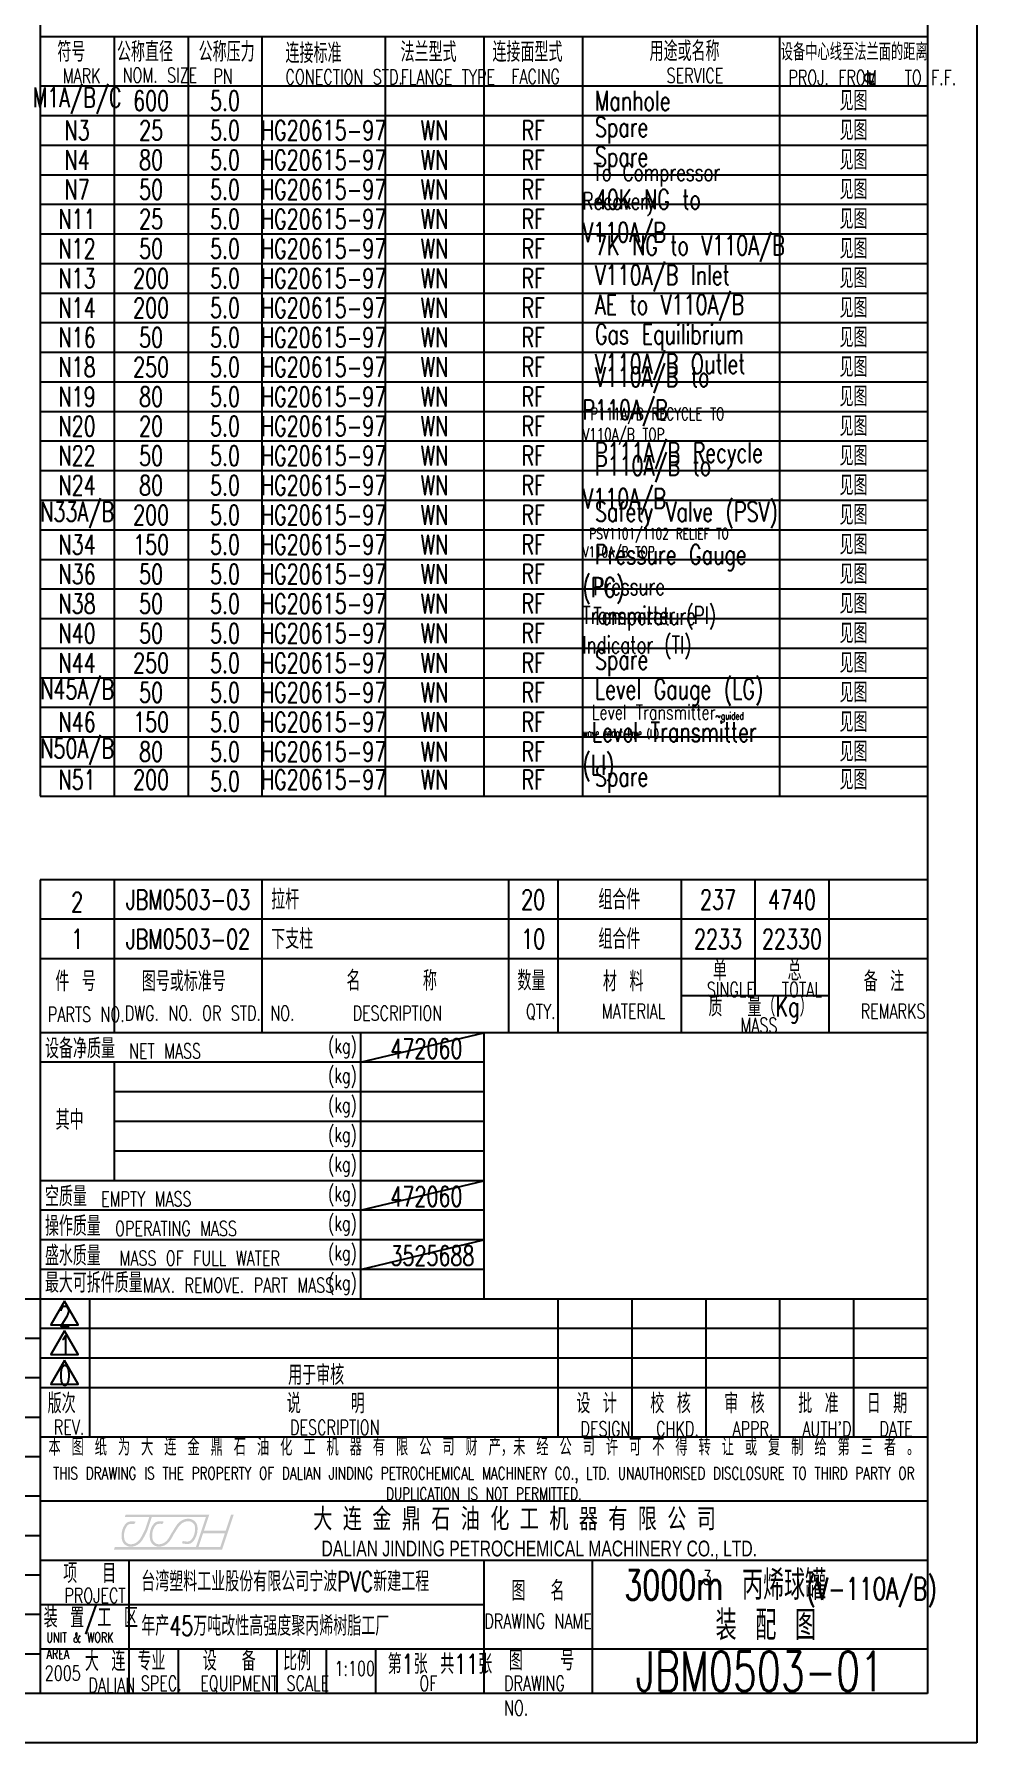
# Model space of a CAD drawing. Extents: x -26172 to 54233, y -464 to 48004.
# Drawn here: x 13962.7 to 14154, y 39821.1 to 40167.6 of the extents above; entities that cross this region are included whole.
import ezdxf

# ---------------------------------------------------------------- set-up
doc = ezdxf.new("R2010")
doc.units = 0
doc.layers.add('图层1', color=7, linetype='CONTINUOUS')
doc.layers.add('图层2', color=1, linetype='CONTINUOUS')
doc.styles.add('文字', font='txt.shx', dxfattribs={"width": 0.71, "bigfont": 'hzfs.shx'})

msp = doc.modelspace()

# ---------------------------------------------------------------- hatches: boundary and pattern name
at = {"layer": '图层2'}
h = msp.add_hatch(color=256, dxfattribs=at)
edge = h.paths.add_edge_path()
edge.add_line((13981.305, 39867.415), (13981.136, 39866.909))
edge.add_line((13981.136, 39866.909), (13986.086, 39866.909))
edge.add_line((13986.086, 39866.909), (13985.218, 39864.306))
edge.add_spline(control_points=[(13985.224, 39864.317), (13985.222, 39864.313), (13985.22, 39864.309), (13985.218, 39864.306)], knot_values=[15.8274858, 15.8274858, 15.8274858, 15.8274858, 15.843591, 15.843591, 15.843591, 15.843591], degree=3, periodic=0)
edge.add_spline(control_points=[(13985.218, 39864.306), (13985.157, 39864.193), (13985.097, 39864.08), (13984.915, 39863.727), (13984.797, 39863.484), (13984.525, 39862.948), (13984.369, 39862.663), (13984.01, 39862.168), (13983.808, 39861.959), (13983.381, 39861.664), (13983.184, 39861.562), (13982.802, 39861.428), (13982.619, 39861.39), (13982.267, 39861.372), (13982.099, 39861.391), (13981.786, 39861.49), (13981.629, 39861.575), (13981.36, 39861.792), (13981.249, 39861.923), (13981.1, 39862.197), (13981.049, 39862.364), (13980.985, 39862.74), (13980.971, 39862.949), (13980.97, 39863.318), (13980.981, 39863.484), (13981.028, 39863.811), (13981.062, 39863.972), (13981.159, 39864.297), (13981.222, 39864.464), (13981.411, 39864.861), (13981.553, 39865.077), (13981.757, 39865.282), (13981.814, 39865.329), (13981.924, 39865.404), (13981.976, 39865.43), (13982.109, 39865.479), (13982.192, 39865.499), (13982.445, 39865.531), (13982.634, 39865.529), (13982.908, 39865.508), (13982.975, 39865.501), (13983.044, 39865.494)], knot_values=[0.2868317, 0.2868317, 0.2868317, 0.2868317, 0.7541918, 0.7541918, 1.7523916, 1.7523916, 3.0580108, 3.0580108, 4.36363, 4.36363, 5.2882527, 5.2882527, 6.1218475, 6.1218475, 6.9554424, 6.9554424, 7.7890372, 7.7890372, 8.622632, 8.622632, 9.4562268, 9.4562268, 10.2898217, 10.2898217, 11.008516, 11.008516, 11.7116668, 11.7116668, 12.4148177, 12.4148177, 13.479851, 13.479851, 13.8825132, 13.8825132, 14.2851754, 14.2851754, 14.7720774, 14.7720774, 15.5758072, 15.5758072, 15.8274858, 15.8274858, 15.8274858, 15.8274858], degree=3, periodic=0)
edge.add_line((13983.044, 39865.494), (13983.341, 39865.969))
edge.add_spline(control_points=[(13983.341, 39865.969), (13982.762, 39866.034), (13981.566, 39866.168), (13980.557, 39864.479), (13980.403, 39863.047), (13980.644, 39861.662), (13982.08, 39860.528), (13984.333, 39861.336), (13985.108, 39862.996), (13985.548, 39863.859), (13985.667, 39864.077)], knot_values=[0, 0, 0, 0, 2.0265576, 4.1784718, 6.2023666, 7.5200026, 9.1395759, 12.1775872, 14.9072551, 15.843591, 15.843591, 15.843591, 15.843591], degree=3, periodic=0)
edge.add_line((13985.667, 39864.077), (13986.618, 39866.909))
edge.add_line((13986.618, 39866.909), (13997.582, 39866.909))
edge.add_line((13997.582, 39866.909), (13995.548, 39860.817))
edge.add_line((13995.548, 39860.817), (13979.103, 39860.817))
edge.add_line((13979.103, 39860.817), (13978.934, 39860.313))
edge.add_line((13978.934, 39860.313), (14000.862, 39860.313))
edge.add_line((14000.862, 39860.313), (14003.232, 39867.415))
edge.add_line((14003.232, 39867.415), (14002.701, 39867.415))
edge.add_line((14002.701, 39867.415), (14001.6, 39864.115))
edge.add_line((14001.6, 39864.115), (13997.18, 39864.115))
edge.add_line((13997.18, 39864.115), (13998.282, 39867.415))
edge.add_line((13998.282, 39867.415), (13981.305, 39867.415))
h.paths.add_polyline_path([(13997.012, 39863.611), (14001.432, 39863.611), (14000.499, 39860.817), (13996.08, 39860.817)], flags=16)
edge = h.paths.add_edge_path()
edge.add_spline(control_points=[(13991.113, 39863.501), (13991.491, 39864.068), (13991.628, 39864.306), (13991.917, 39864.77), (13992.071, 39864.994), (13992.409, 39865.386), (13992.592, 39865.553), (13993.111, 39865.886), (13993.473, 39866.02), (13993.96, 39866.07), (13994.102, 39866.067), (13994.37, 39866.025), (13994.495, 39865.987), (13994.741, 39865.866), (13994.863, 39865.781), (13995.034, 39865.619), (13995.093, 39865.552), (13995.192, 39865.412), (13995.232, 39865.343), (13995.317, 39865.143), (13995.351, 39864.997), (13995.385, 39864.669), (13995.386, 39864.485), (13995.367, 39864.127), (13995.346, 39863.951), (13995.277, 39863.604), (13995.23, 39863.432), (13995.106, 39863.09), (13995.029, 39862.917), (13994.808, 39862.522), (13994.65, 39862.315), (13994.432, 39862.124), (13994.372, 39862.081), (13994.257, 39862.015), (13994.203, 39861.992), (13994.067, 39861.952), (13993.982, 39861.939), (13993.728, 39861.925), (13993.539, 39861.941), (13993.193, 39861.993), (13993.047, 39862.02), (13992.894, 39862.049)], knot_values=[0, 0, 0, 0, 1.0239128, 1.0239128, 2.1347192, 2.1347192, 3.2455255, 3.2455255, 4.8049539, 4.8049539, 5.4726263, 5.4726263, 6.1402987, 6.1402987, 6.8349805, 6.8349805, 7.2693688, 7.2693688, 7.7037571, 7.7037571, 8.4592164, 8.4592164, 9.2146757, 9.2146757, 9.9558781, 9.9558781, 10.6914409, 10.6914409, 11.4270037, 11.4270037, 12.4945391, 12.4945391, 12.8977176, 12.8977176, 13.3008962, 13.3008962, 13.7891525, 13.7891525, 14.5928823, 14.5928823, 15.1313927, 15.1313927, 15.1313927, 15.1313927], degree=3, periodic=0)
edge.add_line((13992.894, 39862.049), (13992.722, 39861.577))
edge.add_spline(control_points=[(13992.722, 39861.577), (13993.444, 39861.435), (13994.58, 39861.258), (13995.686, 39862.838), (13995.946, 39864.317), (13995.803, 39865.654), (13994.453, 39866.889), (13992.147, 39866.246), (13991.313, 39864.751), (13990.873, 39864.016), (13990.788, 39863.903)], knot_values=[0.1223359, 0.1223359, 0.1223359, 0.1223359, 2.0265576, 4.1784718, 6.2023666, 7.5200026, 9.1395759, 12.1775872, 14.9072551, 15.4055469, 15.4055469, 15.4055469, 15.4055469], degree=3, periodic=0)
edge.add_spline(control_points=[(13990.788, 39863.903), (13990.483, 39863.44), (13990.438, 39863.349), (13990.239, 39862.957), (13990.082, 39862.672), (13989.723, 39862.177), (13989.522, 39861.968), (13989.094, 39861.672), (13988.897, 39861.571), (13988.516, 39861.437), (13988.332, 39861.399), (13987.98, 39861.381), (13987.813, 39861.4), (13987.5, 39861.499), (13987.343, 39861.584), (13987.073, 39861.801), (13986.962, 39861.931), (13986.813, 39862.206), (13986.762, 39862.373), (13986.698, 39862.748), (13986.684, 39862.958), (13986.684, 39863.327), (13986.695, 39863.493), (13986.741, 39863.82), (13986.776, 39863.981), (13986.873, 39864.306), (13986.936, 39864.472), (13987.124, 39864.869), (13987.267, 39865.085), (13987.471, 39865.291), (13987.527, 39865.338), (13987.638, 39865.412), (13987.69, 39865.439), (13987.822, 39865.488), (13987.906, 39865.508), (13988.158, 39865.54), (13988.347, 39865.537), (13988.622, 39865.516), (13988.689, 39865.51), (13988.758, 39865.503)], knot_values=[0.2868317, 0.2868317, 0.2868317, 0.2868317, 0.6709033, 0.6709033, 1.9765225, 1.9765225, 3.2821417, 3.2821417, 4.2067644, 4.2067644, 5.0403592, 5.0403592, 5.873954, 5.873954, 6.7075489, 6.7075489, 7.5411437, 7.5411437, 8.3747385, 8.3747385, 9.2083334, 9.2083334, 9.9270277, 9.9270277, 10.6301785, 10.6301785, 11.3333294, 11.3333294, 12.3983626, 12.3983626, 12.8010249, 12.8010249, 13.2036871, 13.2036871, 13.6905891, 13.6905891, 14.4943188, 14.4943188, 14.7459975, 14.7459975, 14.7459975, 14.7459975], degree=3, periodic=0)
edge.add_line((13988.758, 39865.503), (13989.055, 39865.978))
edge.add_spline(control_points=[(13989.055, 39865.978), (13988.475, 39866.043), (13987.28, 39866.177), (13986.271, 39864.488), (13986.117, 39863.056), (13986.358, 39861.67), (13987.793, 39860.536), (13990.047, 39861.345), (13990.735, 39862.82), (13991.113, 39863.501), (13991.113, 39863.501)], knot_values=[0, 0, 0, 0, 2.0265576, 4.1784718, 6.2023666, 7.5200026, 9.1395759, 12.1775872, 14.9072551, 15.098292, 15.098292, 15.098292, 15.098292], degree=3, periodic=0)

# ---------------------------------------------------------------- linework, layer by layer
at = {"layer": '图层1'}
for p, q in [((13963.959, 40405.116), (13963.959, 40013.116)), ((14143.959, 40405.116), (14143.959, 39831.116)), ((13963.959, 40167.116), (14143.959, 40167.116)), ((13963.959, 40013.116), (14143.959, 40013.116)), ((13963.959, 39996.116), (13963.959, 39965.116)), ((14143.959, 39965.116), (13963.959, 39965.116)), ((13963.959, 39965.116), (13963.959, 39911.116)), ((14053.959, 39965.116), (14053.959, 39911.116)), ((14143.959, 39911.116), (13963.959, 39911.116)), ((13963.959, 39911.116), (13963.959, 39831.116)), ((14143.959, 39883.116), (13963.959, 39883.116)), ((14143.959, 39870.116), (13963.959, 39870.116)), ((14143.959, 39831.116), (13337.959, 39831.116))]:
    msp.add_line(p, q, dxfattribs=at)
at = {"layer": '图层2'}
for p, q in [((14153.959, 40415.116), (14153.959, 39821.116)), ((13978.959, 40167.116), (13978.959, 40157.116)), ((13993.959, 40167.116), (13993.959, 40157.116)), ((14008.959, 40167.116), (14008.959, 40157.116)), ((14033.959, 40167.116), (14033.959, 40157.116)), ((14053.959, 40167.116), (14053.959, 40157.116)), ((14073.959, 40167.116), (14073.959, 40157.116)), ((14113.959, 40167.116), (14113.959, 40157.116)), ((14131.907, 40159.479), (14133.095, 40159.479)), ((14132.186, 40159.874), (14132.186, 40157.558)), ((13963.959, 40157.116), (14143.959, 40157.116)), ((13978.959, 40157.116), (13978.959, 40013.116)), ((13993.959, 40157.116), (13993.959, 40013.116)), ((14008.959, 40157.116), (14008.959, 40013.116)), ((14033.959, 40157.116), (14033.959, 40013.116)), ((14053.959, 40157.116), (14053.959, 40013.116)), ((14073.959, 40157.116), (14073.959, 40013.116)), ((14113.959, 40157.116), (14113.959, 40013.116)), ((14131.907, 40158.005), (14133.095, 40158.005)), ((13963.959, 40151.116), (14143.959, 40151.116)), ((13963.959, 40145.116), (14143.959, 40145.116)), ((13963.959, 40139.116), (14143.959, 40139.116)), ((13963.959, 40133.116), (14143.959, 40133.116)), ((13963.959, 40127.116), (14143.959, 40127.116)), ((13963.959, 40121.116), (14143.959, 40121.116)), ((13963.959, 40115.116), (14143.959, 40115.116)), ((13963.959, 40109.116), (14143.959, 40109.116)), ((13963.959, 40103.116), (14143.959, 40103.116)), ((13963.959, 40097.116), (14143.959, 40097.116)), ((13963.959, 40091.116), (14143.959, 40091.116)), ((13963.959, 40085.116), (14143.959, 40085.116)), ((13963.959, 40079.116), (14143.959, 40079.116)), ((13963.959, 40073.116), (14143.959, 40073.116)), ((13963.959, 40067.116), (14143.959, 40067.116)), ((13963.959, 40061.116), (14143.959, 40061.116)), ((13963.959, 40055.116), (14143.959, 40055.116)), ((13963.959, 40049.116), (14143.959, 40049.116)), ((13963.959, 40043.116), (14143.959, 40043.116)), ((13963.959, 40037.116), (14143.959, 40037.116)), ((13963.959, 40031.116), (14143.959, 40031.116)), ((13963.959, 40025.116), (14143.959, 40025.116)), ((13963.959, 40019.116), (14143.959, 40019.116)), ((14143.959, 39996.116), (13963.959, 39996.116)), ((13978.959, 39996.116), (13978.959, 39965.116)), ((14008.959, 39996.116), (14008.959, 39965.116)), ((14058.959, 39996.116), (14058.959, 39965.116)), ((14068.959, 39996.116), (14068.959, 39965.116)), ((14093.959, 39996.116), (14093.959, 39965.116)), ((14108.959, 39996.116), (14108.959, 39972.616)), ((14123.959, 39996.116), (14123.959, 39965.116)), ((14143.959, 39988.116), (13963.959, 39988.116)), ((14143.959, 39980.116), (13963.959, 39980.116)), ((14123.959, 39972.616), (14093.959, 39972.616)), ((14143.959, 39965.116), (13963.959, 39965.116)), ((14028.959, 39965.116), (14028.959, 39911.116)), ((14028.959, 39959.116), (14053.959, 39965.116)), ((14053.959, 39959.116), (13963.959, 39959.116)), ((13978.959, 39959.116), (13978.959, 39935.116)), ((14053.959, 39953.116), (13978.959, 39953.116)), ((14053.959, 39947.116), (13978.959, 39947.116)), ((14053.959, 39941.116), (13978.959, 39941.116)), ((14053.959, 39935.116), (13963.959, 39935.116)), ((14028.959, 39929.116), (14053.959, 39935.116)), ((14053.959, 39929.116), (13963.959, 39929.116)), ((14053.959, 39923.116), (13963.959, 39923.116)), ((14028.959, 39917.116), (14053.959, 39923.116)), ((14053.959, 39917.116), (13963.959, 39917.116)), ((13963.959, 39911.116), (13783.959, 39911.116)), ((13973.959, 39911.116), (13973.959, 39883.116)), ((14068.959, 39911.116), (14068.959, 39883.116)), ((14083.959, 39911.116), (14083.959, 39883.116)), ((14098.959, 39911.116), (14098.959, 39883.116)), ((14113.959, 39911.116), (14113.959, 39883.116)), ((14128.959, 39911.116), (14128.959, 39883.116)), ((13963.959, 39903.116), (13783.959, 39903.116)), ((14143.959, 39905.116), (13963.959, 39905.116)), ((14143.959, 39899.116), (13963.959, 39899.116)), ((13963.959, 39895.116), (13783.959, 39895.116)), ((14143.959, 39893.116), (13963.959, 39893.116)), ((13963.959, 39887.116), (13783.959, 39887.116)), ((13963.959, 39879.116), (13783.959, 39879.116)), ((13963.959, 39871.116), (13783.959, 39871.116)), ((13963.959, 39863.116), (13783.959, 39863.116)), ((14143.959, 39858.116), (13963.959, 39858.116)), ((13981.959, 39858.116), (13981.959, 39831.116)), ((14053.959, 39858.116), (14053.959, 39831.116)), ((14075.959, 39858.116), (14075.959, 39831.116)), ((13963.959, 39855.116), (13783.959, 39855.116)), ((14053.959, 39849.116), (13963.959, 39849.116)), ((13963.959, 39847.116), (13783.959, 39847.116)), ((13963.959, 39839.116), (13783.959, 39839.116)), ((14143.959, 39840.116), (13963.959, 39840.116)), ((13991.959, 39840.116), (13991.959, 39831.116)), ((14011.959, 39840.116), (14011.959, 39831.116)), ((14021.959, 39840.116), (14021.959, 39831.116)), ((14031.959, 39840.116), (14031.959, 39831.116)), ((14153.959, 39821.116), (13312.959, 39821.116))]:
    msp.add_line(p, q, dxfattribs=at)
for points in [[(13968.897, 39910.67), (13966.125, 39905.87), (13971.668, 39905.87)], [(13968.897, 39904.67), (13966.125, 39899.87), (13971.668, 39899.87)], [(13968.897, 39898.67), (13966.125, 39893.87), (13971.668, 39893.87)]]:
    msp.add_lwpolyline(points, close=True, dxfattribs=at)
msp.add_arc((14131.829, 40158.742), 0.742, 84.00712, 275.99288, dxfattribs=at)
msp.add_spline([(14132.186, 40157.558), (14132.45, 40157.485), (14133.005, 40157.529), (14133.107, 40157.543)], degree=3, dxfattribs=at)

# ---------------------------------------------------------------- texts
at = {"layer": '图层2', "style": '文字'}
for s, height, width, p in [('质  量（Kg）', 4, 0.71, (14099.532, 39968.415)), ('MASS', 3, 0.71, (14106.013, 39965.116)), ('设备净质量  ', 4, 0.71, (13964.939, 39959.906)), ('NET MASS', 3, 0.71, (13982.001, 39959.906)), ('空质量  ', 4, 0.707, (13964.939, 39929.906)), ('EMPTY MASS', 3, 0.71, (13976.321, 39929.906)), ('操作质量  ', 4, 0.707, (13964.939, 39923.906)), ('OPERATING MASS', 3, 0.71, (13979.161, 39923.906)), ('盛水质量  ', 4, 0.707, (13964.939, 39917.906)), ('MASS OF FULL WATER', 3, 0.71, (13980.056, 39917.906)), ('最大可拆件质量  ', 4, 0.707, (13964.939, 39912.406)), ('MAX. REMOVE. PART MASS', 3, 0.71, (13984.754, 39912.406)), ('3000m 丙烯球罐', 6, 0.71, (14082.45, 39850.11)), ('(V-110A/B)', 4.5, 0.71, (14119.404, 39850.11)), ('装 配 图', 6, 0.71, (14100.969, 39841.966))]:
    msp.add_text(s, height=height, dxfattribs=dict(at, width=width)).set_placement(p)
for s, insert, char_height, width, attachment_point in [('符号', (13967.445, 40166.042), 4, 822.2117, 1), ('公称直径', (13979.548, 40166.035), 4, 822.2117, 1), ('公称压力', (13996.109, 40166.035), 4, 820.70201, 1), ('连接标准', (14013.728, 40165.757), 4, 822.2117, 1), ('法兰型式', (14037.064, 40165.98), 4, 822.2117, 1), ('连接面型式', (14055.713, 40165.999), 4, 822.2117, 1), ('用途或名称', (14087.568, 40166.162), 4, 822.2117, 1), ('设备中心线至法兰面的距离', (14114.18, 40165.773), 3.5, 823.16134, 1), ('MARK', (13968.538, 40160.682), 3, 822.2117, 1), ('NOM. SIZE', (13980.684, 40160.799), 3, 822.2117, 1), ('PN', (13999.099, 40160.565), 3, 822.2117, 1), ('CONECTION STD.', (14013.728, 40160.435), 3, 822.2117, 1), ('FLANGE TYPE', (14037.064, 40160.425), 3, 822.2117, 1), ('FACING', (14059.533, 40160.551), 3, 822.2117, 1), ('SERVICE', (14091.032, 40160.722), 3, 822.2117, 1), ('PROJ. FROM   TO F.F.', (14115.739, 40160.304), 3, 822.2117, 1), ('M1A/B/C', (13971.459, 40154.116), 4, 15, 5), ('600', (13986.459, 40154.116), 4, 15, 5), ('5.0', (14001.459, 40154.116), 4, 15, 5), (' Manhole', (14073.959, 40154.116), 4, 40, 4), ('见图', (14128.959, 40154.116), 4, 30, 5), ('N3', (13971.459, 40148.116), 4, 15, 5), ('25', (13986.459, 40148.116), 4, 15, 5), ('5.0', (14001.459, 40148.116), 4, 15, 5), ('HG20615-97', (14021.459, 40148.116), 4, 25, 5), ('WN', (14043.959, 40148.116), 4, 20, 5), ('RF', (14063.959, 40148.116), 4, 20, 5), (' Spare', (14073.959, 40148.116), 4, 40, 4), ('见图', (14128.959, 40148.116), 4, 30, 5), ('N4', (13971.459, 40142.116), 4, 15, 5), ('80', (13986.459, 40142.116), 4, 15, 5), ('5.0', (14001.459, 40142.116), 4, 15, 5), ('HG20615-97', (14021.459, 40142.116), 4, 25, 5), ('WN', (14043.959, 40142.116), 4, 20, 5), ('RF', (14063.959, 40142.116), 4, 20, 5), (' Spare', (14073.959, 40142.116), 4, 40, 4), ('见图', (14128.959, 40142.116), 4, 30, 5), (' To Compressor Recovery', (14073.959, 40136.116), 3.5, 40, 4), ('N7', (13971.459, 40136.116), 4, 15, 5), ('50', (13986.459, 40136.116), 4, 15, 5), ('5.0', (14001.459, 40136.116), 4, 15, 5), ('HG20615-97', (14021.459, 40136.116), 4, 25, 5), ('WN', (14043.959, 40136.116), 4, 20, 5), ('RF', (14063.959, 40136.116), 4, 20, 5), (' 40K NG to V110A/B', (14073.959, 40130.116), 4, 40, 4), ('见图', (14128.959, 40136.116), 4, 30, 5), ('N11', (13971.459, 40130.116), 4, 15, 5), ('25', (13986.459, 40130.116), 4, 15, 5), ('5.0', (14001.459, 40130.116), 4, 15, 5), ('HG20615-97', (14021.459, 40130.116), 4, 25, 5), ('WN', (14043.959, 40130.116), 4, 20, 5), ('RF', (14063.959, 40130.116), 4, 20, 5), ('见图', (14128.959, 40130.116), 4, 30, 5), ('N12', (13971.459, 40124.116), 4, 15, 5), ('50', (13986.459, 40124.116), 4, 15, 5), ('5.0', (14001.459, 40124.116), 4, 15, 5), ('HG20615-97', (14021.459, 40124.116), 4, 25, 5), ('WN', (14043.959, 40124.116), 4, 20, 5), ('RF', (14063.959, 40124.116), 4, 20, 5), (' 7K NG to V110A/B', (14073.959, 40124.116), 4, 40, 4), ('见图', (14128.959, 40124.116), 4, 30, 5), (' V110A/B Inlet', (14073.959, 40118.116), 4, 40, 4), ('N13', (13971.459, 40118.116), 4, 15, 5), ('200', (13986.459, 40118.116), 4, 15, 5), ('5.0', (14001.459, 40118.116), 4, 15, 5), ('HG20615-97', (14021.459, 40118.116), 4, 25, 5), ('WN', (14043.959, 40118.116), 4, 20, 5), ('RF', (14063.959, 40118.116), 4, 20, 5), ('见图', (14128.959, 40118.116), 4, 30, 5), ('N14', (13971.459, 40112.116), 4, 15, 5), ('200', (13986.459, 40112.116), 4, 15, 5), ('5.0', (14001.459, 40112.116), 4, 15, 5), ('HG20615-97', (14021.459, 40112.116), 4, 25, 5), ('WN', (14043.959, 40112.116), 4, 20, 5), ('RF', (14063.959, 40112.116), 4, 20, 5), (' AE to V110A/B', (14073.959, 40112.116), 4, 40, 4), ('见图', (14128.959, 40112.116), 4, 30, 5), ('N16', (13971.459, 40106.116), 4, 15, 5), ('50', (13986.459, 40106.116), 4, 15, 5), ('5.0', (14001.459, 40106.116), 4, 15, 5), ('HG20615-97', (14021.459, 40106.116), 4, 25, 5), ('WN', (14043.959, 40106.116), 4, 20, 5), ('RF', (14063.959, 40106.116), 4, 20, 5), (' Gas Equilibrium', (14073.959, 40106.116), 4, 40, 4), ('见图', (14128.959, 40106.116), 4, 30, 5), ('N18', (13971.459, 40100.116), 4, 15, 5), ('250', (13986.459, 40100.116), 4, 15, 5), ('5.0', (14001.459, 40100.116), 4, 15, 5), ('HG20615-97', (14021.459, 40100.116), 4, 25, 5), ('WN', (14043.959, 40100.116), 4, 20, 5), ('RF', (14063.959, 40100.116), 4, 20, 5), (' V110A/B to P110A/B', (14073.959, 40094.116), 4, 40, 4), (' V110A/B Outlet', (14073.959, 40100.116), 4, 40, 4), ('见图', (14128.959, 40100.116), 4, 30, 5), ('N19', (13971.459, 40094.116), 4, 15, 5), ('80', (13986.459, 40094.116), 4, 15, 5), ('5.0', (14001.459, 40094.116), 4, 15, 5), ('HG20615-97', (14021.459, 40094.116), 4, 25, 5), ('WN', (14043.959, 40094.116), 4, 20, 5), ('RF', (14063.959, 40094.116), 4, 20, 5), ('见图', (14128.959, 40094.116), 4, 30, 5), ('N20', (13971.459, 40088.116), 4, 15, 5), ('20', (13986.459, 40088.116), 4, 15, 5), ('5.0', (14001.459, 40088.116), 4, 15, 5), ('HG20615-97', (14021.459, 40088.116), 4, 25, 5), ('WN', (14043.959, 40088.116), 4, 20, 5), ('RF', (14063.959, 40088.116), 4, 20, 5), (' P111A/B RECYCLE TO V110A/B TOP', (14073.959, 40088.116), 2.5, 40, 4), ('见图', (14128.959, 40088.116), 4, 30, 5), ('N22', (13971.459, 40082.116), 4, 15, 5), ('50', (13986.459, 40082.116), 4, 15, 5), ('5.0', (14001.459, 40082.116), 4, 15, 5), ('HG20615-97', (14021.459, 40082.116), 4, 25, 5), ('WN', (14043.959, 40082.116), 4, 20, 5), ('RF', (14063.959, 40082.116), 4, 20, 5), (' P111A/B Recycle', (14073.959, 40082.116), 4, 40, 4), ('见图', (14128.959, 40082.116), 4, 30, 5), (' P110A/B to V110A/B', (14073.959, 40076.116), 4, 40, 4), ('N24', (13971.459, 40076.116), 4, 15, 5), ('80', (13986.459, 40076.116), 4, 15, 5), ('5.0', (14001.459, 40076.116), 4, 15, 5), ('HG20615-97', (14021.459, 40076.116), 4, 25, 5), ('WN', (14043.959, 40076.116), 4, 20, 5), ('RF', (14063.959, 40076.116), 4, 20, 5), ('见图', (14128.959, 40076.116), 4, 30, 5), ('N33A/B', (13971.459, 40070.116), 4, 15, 5), (' Safety Valve (PSV)', (14073.959, 40070.116), 4, 40, 4), ('200', (13986.459, 40070.116), 4, 15, 5), ('5.0', (14001.459, 40070.116), 4, 15, 5), ('HG20615-97', (14021.459, 40070.116), 4, 25, 5), ('WN', (14043.959, 40070.116), 4, 20, 5), ('RF', (14063.959, 40070.116), 4, 20, 5), ('见图', (14128.959, 40070.116), 4, 30, 5), ('N34', (13971.459, 40064.116), 4, 15, 5), ('150', (13986.459, 40064.116), 4, 15, 5), ('5.0', (14001.459, 40064.116), 4, 15, 5), ('HG20615-97', (14021.459, 40064.116), 4, 25, 5), ('WN', (14043.959, 40064.116), 4, 20, 5), ('RF', (14063.959, 40064.116), 4, 20, 5), (' PSV1101/1102 RELIEF TO V110A/B TOP', (14073.959, 40064.116), 2.2, 40, 4), ('见图', (14128.959, 40064.116), 4, 30, 5), (' Pressure Gauge (PG)', (14073.959, 40058.116), 4, 40, 4), ('N36', (13971.459, 40058.116), 4, 15, 5), ('50', (13986.459, 40058.116), 4, 15, 5), ('5.0', (14001.459, 40058.116), 4, 15, 5), ('HG20615-97', (14021.459, 40058.116), 4, 25, 5), ('WN', (14043.959, 40058.116), 4, 20, 5), ('RF', (14063.959, 40058.116), 4, 20, 5), ('见图', (14128.959, 40058.116), 4, 30, 5), (' Pressure Transmitter (PI)', (14073.959, 40052.116), 3.5, 40, 4), ('N38', (13971.459, 40052.116), 4, 15, 5), ('50', (13986.459, 40052.116), 4, 15, 5), ('5.0', (14001.459, 40052.116), 4, 15, 5), ('HG20615-97', (14021.459, 40052.116), 4, 25, 5), ('WN', (14043.959, 40052.116), 4, 20, 5), ('RF', (14063.959, 40052.116), 4, 20, 5), ('见图', (14128.959, 40052.116), 4, 30, 5), (' Temperature Indicator (TI)', (14073.959, 40046.116), 3.5, 40, 4), ('见图', (14128.959, 40046.116), 4, 30, 5), ('N40', (13971.459, 40046.116), 4, 15, 5), ('50', (13986.459, 40046.116), 4, 15, 5), ('5.0', (14001.459, 40046.116), 4, 15, 5), ('HG20615-97', (14021.459, 40046.116), 4, 25, 5), ('WN', (14043.959, 40046.116), 4, 20, 5), ('RF', (14063.959, 40046.116), 4, 20, 5), ('N44', (13971.459, 40040.116), 4, 15, 5), ('250', (13986.459, 40040.116), 4, 15, 5), ('5.0', (14001.459, 40040.116), 4, 15, 5), ('HG20615-97', (14021.459, 40040.116), 4, 25, 5), ('WN', (14043.959, 40040.116), 4, 20, 5), ('RF', (14063.959, 40040.116), 4, 20, 5), (' Spare', (14073.959, 40040.116), 4, 40, 4), ('见图', (14128.959, 40040.116), 4, 30, 5), ('N45A/B', (13971.459, 40034.116), 4, 15, 5), ('50', (13986.459, 40034.116), 4, 15, 5), ('5.0', (14001.459, 40034.116), 4, 15, 5), ('HG20615-97', (14021.459, 40034.116), 4, 25, 5), ('WN', (14043.959, 40034.116), 4, 20, 5), ('RF', (14063.959, 40034.116), 4, 20, 5), (' Level Gauge (LG)', (14073.959, 40034.116), 4, 40, 4), ('见图', (14128.959, 40034.116), 4, 30, 5), (' Level Transmitter\\H1.5;~guided wave radar type (LI)', (14073.959, 40028.116), 3, 40, 4), ('N46', (13971.459, 40028.116), 4, 15, 5), ('150', (13986.459, 40028.116), 4, 15, 5), ('5.0', (14001.459, 40028.116), 4, 15, 5), ('HG20615-97', (14021.459, 40028.116), 4, 25, 5), ('WN', (14043.959, 40028.116), 4, 20, 5), ('RF', (14063.959, 40028.116), 4, 20, 5), (' \\H4;Level Transmitter (LI)', (14073.959, 40022.116), 3, 40, 4), ('见图', (14128.959, 40028.116), 4, 30, 5), ('N50A/B', (13971.459, 40022.116), 4, 15, 5), ('80', (13986.459, 40022.116), 4, 15, 5), ('5.0', (14001.459, 40022.116), 4, 15, 5), ('HG20615-97', (14021.459, 40022.116), 4, 25, 5), ('WN', (14043.959, 40022.116), 4, 20, 5), ('RF', (14063.959, 40022.116), 4, 20, 5), ('见图', (14128.959, 40022.116), 4, 30, 5), ('N51', (13971.459, 40016.425), 4, 15, 5), ('200', (13986.459, 40016.425), 4, 15, 5), ('5.0', (14001.459, 40016.116), 4, 15, 5), ('HG20615-97', (14021.459, 40016.425), 4, 25, 5), ('WN', (14043.959, 40016.425), 4, 20, 5), ('RF', (14063.959, 40016.425), 4, 20, 5), (' Spare', (14073.959, 40016.425), 4, 40, 4), ('见图', (14128.959, 40016.425), 4, 30, 5), ('2', (13971.459, 39991.616), 4, 15, 5), ('\\C1;JBM0503-03', (13993.959, 39992.116), 4, 30, 5), ('拉杆', (14010.826, 39992.116), 4, 48.1478, 4), ('20', (14063.959, 39992.116), 4, 10, 5), ('组合件', (14081.459, 39992.116), 4, 25, 5), ('237', (14101.459, 39992.116), 4, 15, 5), ('4740', (14116.459, 39992.116), 4, 15, 5), ('1', (13971.459, 39984.116), 4, 15, 5), ('\\C1;JBM0503-02', (13993.959, 39984.116), 4, 30, 5), ('下支柱', (14010.826, 39984.116), 4, 48.1478, 4), ('10', (14063.959, 39984.116), 4, 10, 5), ('组合件', (14081.459, 39984.116), 4, 25, 5), ('2233', (14101.459, 39984.116), 4, 15, 5), ('22330', (14116.459, 39984.116), 4, 15, 5), ('\\C1;单', (14100.414, 39979.702), 4, 4.31737, 1), ('\\C1;总', (14115.579, 39979.702), 4, 4.57654, 1), ('\\C1;件 号', (13967.045, 39977.544), 4, 822.2117, 1), ('\\C1;图号或标准号', (13984.574, 39977.544), 4, 20.12183, 1), ('\\C1;名     称', (14026.105, 39977.674), 4, 822.2117, 1), ('\\C1;数量', (14060.777, 39977.674), 4, 110.29202, 1), ('\\C1;材 料', (14078.125, 39977.526), 4, 8.86882, 1), ('\\C1;备 注', (14131.006, 39977.526), 4, 9.43622, 1), ('\\C1;SINGLE', (14099.19, 39975.368), 3, 8.43319, 1), ('\\C1;TOTAL', (14114.411, 39975.368), 3, 7.17448, 1), ('\\C1;PARTS NO.', (13965.523, 39970.341), 3, 822.2117, 1), ('\\C1;DWG. NO. OR STD. NO.', (13981.132, 39970.569), 3, 822.2117, 1), ('\\C1;DESCRIPTION', (14027.331, 39970.585), 3, 822.2117, 1), ('\\C1;QTY.', (14062.504, 39970.919), 3, 71.66189, 1), ('\\C1;MATERIAL', (14077.898, 39970.975), 3, 91.29487, 1), ('\\C1;REMARKS', (14130.384, 39970.975), 3, 15.66534, 1), ('(kg)', (14022.342, 39963.97), 3, 11.1888, 1), ('472060', (14035.007, 39963.906), 4, 822.2117, 1), ('(kg)', (14022.342, 39957.97), 3, 11.1888, 1), ('(kg)', (14022.342, 39951.97), 3, 11.1888, 1), ('其中', (13967.091, 39949.436), 4, 822.2117, 1), ('(kg)', (14022.342, 39945.97), 3, 11.1888, 1), ('(kg)', (14022.342, 39939.97), 3, 11.1888, 1), ('(kg)', (14022.342, 39933.97), 3, 11.1888, 1), ('472060', (14035.007, 39933.906), 4, 822.2117, 1), ('(kg)', (14022.342, 39927.97), 3, 11.1888, 1), ('(kg)', (14022.342, 39921.97), 3, 11.1888, 1), ('3525688', (14035.007, 39921.906), 4, 822.2117, 1), ('(kg)', (14022.342, 39915.97), 3, 11.1888, 1), ('2', (13968.981, 39907.641), 4, 7.8808, 5), ('1', (13968.981, 39901.641), 4, 7.8808, 5), ('0', (13968.981, 39895.641), 4, 7.88084, 5), ('用于审核', (14019.945, 39895.681), 4, 20, 5), ('版次', (13965.48, 39891.942), 4, 822.2117, 1), ('说    明', (14013.993, 39891.942), 4, 822.2117, 1), ('设 计', (14072.724, 39891.942), 4, 822.2117, 1), ('校 核', (14087.724, 39891.942), 4, 822.2117, 1), ('审 核', (14102.724, 39891.942), 4, 822.2117, 1), ('批 准', (14117.724, 39891.942), 4, 822.2117, 1), ('日 期', (14131.629, 39891.942), 4, 822.2117, 1), ('REV.', (13966.725, 39886.632), 3, 11.1888, 1), ('DESCRIPTION', (14014.636, 39886.582), 3, 11.1888, 1), ('DESIGN', (14073.557, 39886.309), 3, 11.1888, 1), ('CHKD.', (14088.89, 39886.309), 3, 11.1888, 1), ('APPR.', (14104.389, 39886.309), 3, 11.1888, 1), ("AUTH'D", (14118.557, 39886.309), 3, 11.1888, 1), ('DATE', (14134.198, 39886.309), 3, 11.1888, 1), ('本 图 纸 为 大 连 金 鼎 石 油 化 工 机 器 有 限 公 司 财 产，未 经 公 司 许 可 不 得 转 让 或 复 制 给 第 三 者 。\\P\\H2.5;THIS DRAWING IS THE PROPERTY OF DALIAN JINDING PETROCHEMICAL MACHINERY CO., LTD. UNAUTHORISED DISCLOSURE TO THIRD PARTY OR DUPLICATION IS NOT PERMITTED.', (14053.959, 39876.616), 3.5, 180, 5), ('\\f华文中宋|b0|i0|c134|p2;大  连  金  鼎  石  油  化  工  机  器  有  限  公  司', (14019.362, 39868.631), 4, 111.8294, 1), ('\\fArial|b0|i0|c0|p34;DALIAN JINDING PETROCHEMICAL MACHINERY CO., LTD.', (14021.027, 39862.118), 3.2, 824.32507, 1), ('项  目', (13968.637, 39857.488), 4, 822.2117, 1), (' 台湾塑料工业股份有限公司宁波PVC新建工程', (13981.934, 39855.829), 4, 822.2117, 1), ('图  名\\P\\H3;DRAWING NAME', (14064.959, 39849.116), 4, 22, 5), ('3', (14098.323, 39856.15), 3, 2.1418, 1), ('PROJECT', (13968.873, 39852.482), 3, 11.1888, 1), ('装 置/工 区', (13964.683, 39848.488), 4, 823.2848, 1), (' 年产45万吨改性高强度聚丙烯树脂工厂', (13981.934, 39846.829), 4, 822.2117, 1), ('UNIT & WORK AREA', (13965.24, 39843.482), 2, 15.88738, 1), ('大 连', (13973.043, 39839.664), 4, 822.2117, 1), ('专业', (13983.69, 39839.763), 4, 822.2117, 1), ('设  备', (13996.942, 39839.763), 4, 822.2117, 1), ('比例', (14013.227, 39839.763), 4, 822.2117, 1), ('1:100', (14023.666, 39837.705), 3, 11.1888, 1), ('第1张 共11张', (14034.459, 39839.09), 4, 822.2117, 1), ('图   号', (14059.028, 39839.809), 4, 822.2117, 1), ('JBM0503-01', (14109.959, 39835.616), 8, 68, 5), ('2005 ', (13964.887, 39836.736), 3, 11.1888, 1), ('DALIAN', (13973.729, 39834.309), 3, 11.1888, 1), ('SPEC.', (13984.376, 39834.683), 3, 11.1888, 1), ('EQUIPMENT', (13996.428, 39834.683), 3, 11.1888, 1), ('SCALE', (14013.913, 39834.683), 3, 11.1888, 1), ('OF', (14040.882, 39834.683), 3, 11.1888, 1), ('DRAWING NO.', (14058.056, 39834.683), 3, 15.72021, 1)]:
    msp.add_mtext(s, dxfattribs=dict(at, insert=insert, char_height=char_height, width=width, attachment_point=attachment_point))

doc.saveas('drawing.dxf')
